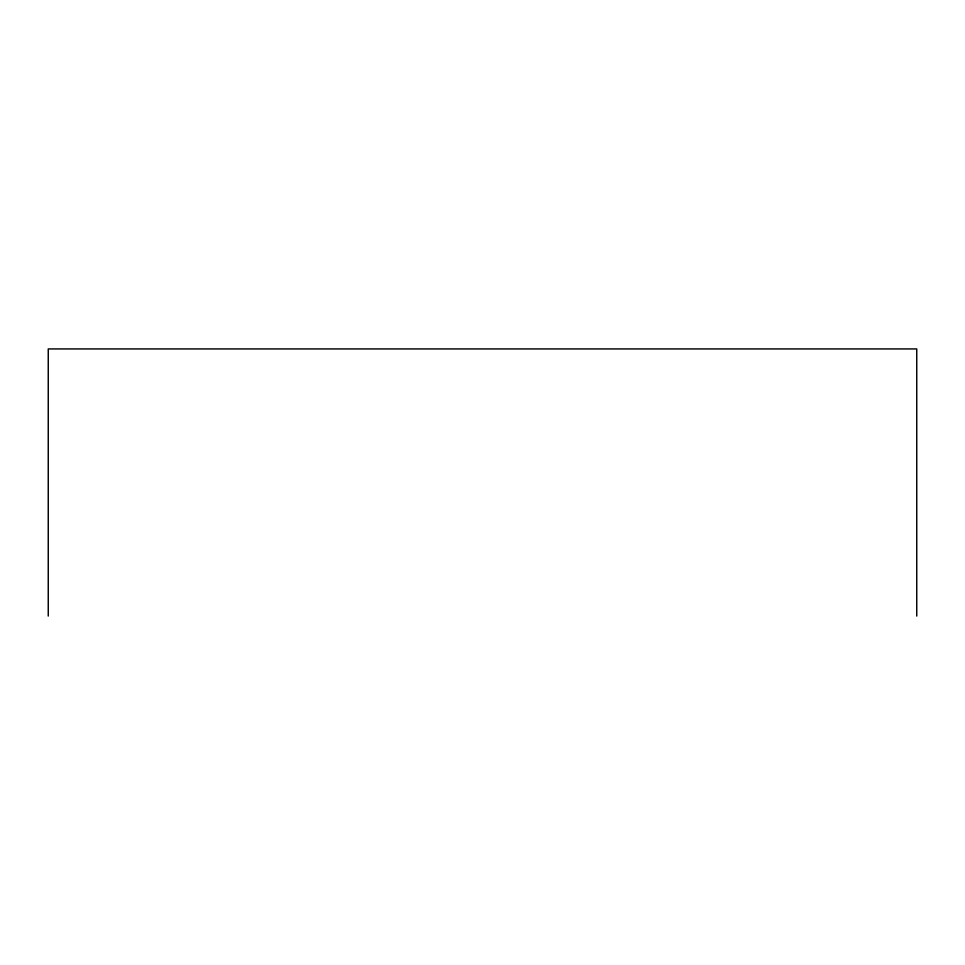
<?xml version="1.0" encoding="UTF-8"?>
<svg xmlns="http://www.w3.org/2000/svg" width="965" height="965" viewBox="0 0 965 965"><rect width="100%" height="100%" fill="white"/><g stroke="black" fill="none" stroke-linecap="round" stroke-linejoin="round"><path stroke-width="1.45" d="M916.75 616.068L916.75 348.932L48.25 348.932L48.25 616.068"/></g></svg>
